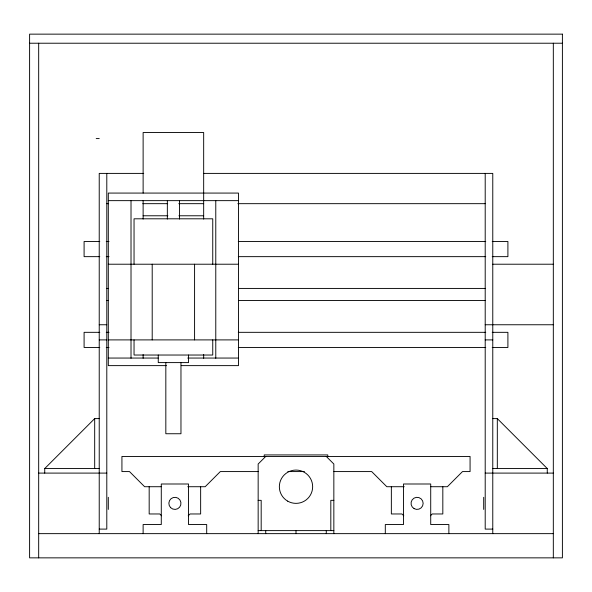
<?xml version="1.0" encoding="UTF-8"?>
<svg xmlns="http://www.w3.org/2000/svg" width="592" height="592" viewBox="0 0 592 592"><rect width="100%" height="100%" fill="white"/><g stroke="black" fill="none" stroke-linecap="round" stroke-linejoin="round"><path stroke-width="0.89" d="M44.733 473.097L44.733 468.553L94.683 418.603L99.227 418.603M188.226 515.78L190.047 513.967L200.644 513.967L200.644 486.72M265.727 456.447L258.156 464.017L258.156 533.644M430.414 515.78L432.227 513.967L442.823 513.967L442.823 486.72M29.6 43.223L562.4 43.223M96.2 138.58L99.227 138.58M143.715 173.397L99.227 173.397L99.227 533.644M203.707 173.397L492.773 173.397L492.773 533.644M108.306 200.644L238.48 200.644M106.797 203.67L108.639 203.67M142.79 203.67L167.714 203.67M178.784 203.67L203.707 203.67M237.851 203.67L485.203 203.67M143.123 215.777L167.891 215.777M178.902 215.777L203.67 215.777M99.789 241.506L84.094 241.506L84.094 256.647L99.789 256.647M106.249 241.506L109.024 241.506M238.287 241.506L485.751 241.506M492.211 241.506L507.906 241.506L507.906 256.647L492.211 256.647M106.249 256.647L109.024 256.647M238.287 256.647L485.751 256.647M108.306 264.217L238.48 264.217M492.773 264.217L553.32 264.217M106.619 288.43L108.462 288.43M238.724 288.43L485.381 288.43M106.619 300.544L108.462 300.544M238.724 300.544L485.381 300.544M99.227 324.756L106.797 324.756M485.203 324.756L553.32 324.756M99.789 332.327L84.094 332.327L84.094 347.467L99.789 347.467M106.249 332.327L109.024 332.327M238.287 332.327L485.751 332.327M492.211 332.327L507.906 332.327L507.906 347.467L492.211 347.467M99.227 339.897L106.797 339.897M108.306 339.897L238.48 339.897M485.203 339.897L492.773 339.897M106.249 347.467L109.024 347.467M238.287 347.467L485.751 347.467M108.306 358.056L158.16 358.056M187.708 358.056L238.48 358.056M166.47 365.627L108.306 365.627L108.306 193.073L238.48 193.073L238.48 365.627L181.241 365.627M492.773 418.603L497.317 418.603L547.267 468.553L547.267 473.097M44.733 468.553L99.227 468.553M492.773 468.553L547.267 468.553M258.46 471.58L220.32 471.58L205.18 486.72L187.753 486.72M287.838 471.58L304.421 471.58M333.91 471.58L371.68 471.58L386.82 486.72L404.247 486.72M38.68 473.097L106.797 473.097M485.203 473.097L553.32 473.097M161.15 486.72L144.633 486.72L129.5 471.58L121.93 471.58L121.93 456.447L470.07 456.447L470.07 471.58L462.5 471.58L447.367 486.72L430.85 486.72M258.156 500.344L261.183 500.344L261.183 530.617M333.844 500.344L330.817 500.344L330.817 530.617M99.227 529.1L106.797 529.1L106.797 173.397M492.773 529.1L485.203 529.1L485.203 173.397M258.156 530.617L333.844 530.617M38.68 533.644L553.32 533.644M403.774 515.78L401.953 513.967L391.356 513.967L391.356 486.72M326.273 456.447L333.844 464.017L333.844 533.644M161.586 515.78L159.773 513.967L149.177 513.967L149.177 486.72M553.32 43.223L553.32 557.856M497.317 418.603L497.317 468.553M483.694 497.317L483.694 509.423M448.877 533.644L448.877 524.556L430.717 524.556L430.717 483.997L403.47 483.997L403.47 524.556L385.303 524.556L385.303 533.644M327.783 456.772L327.783 454.93L264.217 454.93L264.217 456.772M326.273 530.617L326.273 533.644M296 530.617L296 533.644M265.727 530.617L265.727 533.644M215.777 200.644L215.777 358.256M212.75 264.217L212.75 218.803L134.044 218.803L134.044 264.217M212.75 339.897L212.75 355.03L134.044 355.03L134.044 339.897M206.697 533.644L206.697 524.556L188.53 524.556L188.53 483.997L161.283 483.997L161.283 524.556L143.123 524.556L143.123 533.644M203.67 219.077L203.67 132.527L143.123 132.527L143.123 193.073M203.67 354.564L203.67 358.256M194.583 264.217L194.583 339.897M188.53 355.03L188.53 362.6L158.256 362.6L158.256 355.03M180.967 362.6L180.967 433.744L165.827 433.744L165.827 362.6M179.45 200.644L179.45 219.077M167.344 200.644L167.344 219.077M152.203 264.217L152.203 339.897M143.123 200.644L143.123 219.077M143.123 354.564L143.123 358.256M131.017 200.644L131.017 358.256M108.306 497.317L108.306 509.423M94.683 418.603L94.683 468.553M38.68 43.223L38.68 557.856M562.4 34.144L29.6 34.144L29.6 557.856L562.4 557.856L562.4 34.144M287.675 501.135A16.65 16.65 0 0 0 312.65 486.72A16.65 16.65 0 0 0 287.675 472.298A16.65 16.65 0 0 0 287.675 501.135M414.067 508.609A6.053 6.053 0 0 0 423.147 503.37A6.053 6.053 0 0 0 414.067 498.124A6.053 6.053 0 0 0 414.067 508.609M170.629 507.647A6.053 6.053 0 0 0 180.76 504.932A6.053 6.053 0 0 0 173.345 497.517A6.053 6.053 0 0 0 170.629 507.647"/></g></svg>
